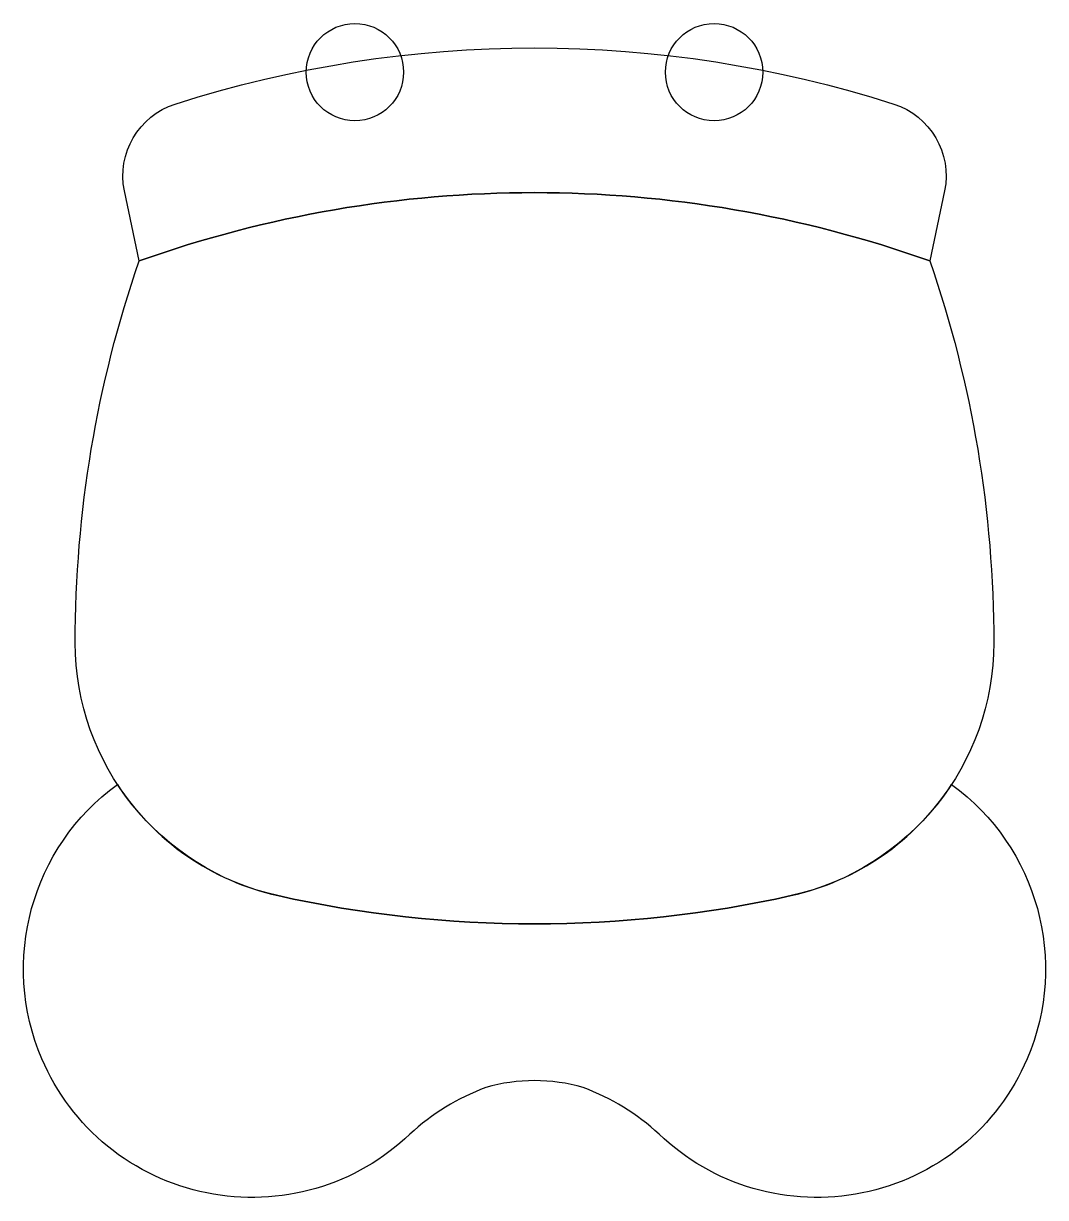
# Model space of a CAD drawing. Header units: millimetres. Extents: x -210 to 210, y -241 to 241.
import ezdxf

# ---------------------------------------------------------------- set-up
doc = ezdxf.new("R2010")
doc.units = ezdxf.units.MM
doc.header["$LTSCALE"] = 0.001

msp = doc.modelspace()

# ---------------------------------------------------------------- linework, layer by layer
for points in [[(-73.8, 201.23, -1), (-73.8, 241.23, -1), (-73.8, 201.23)], [(73.8, 201.23, -1), (73.8, 241.23, -1), (73.8, 201.23)], [(-162.5, 143.63), (-168.5, 172.43, -0.382394), (-147.6, 208.13, -0.156233), (147.6, 208.13, -0.382394), (168.5, 172.43), (162.5, 143.63, 0.172928), (-162.5, 143.63)], [(-162.5, 143.63, -0.172928), (162.5, 143.63, -0.082745), (188.7, -13.27, -0.350939), (105.5, -117.17, -0.110337), (-105.5, -117.17, -0.350939), (-188.7, -13.27, -0.082745), (-162.5, 143.63)], [(-171.4, -71.47, 0.195443), (-105.5, -117.17, 0.110337), (105.5, -117.17, 0.195443), (171.4, -71.47, -0.349498), (202.4, -184.27, -0.121357), (175.4, -220.17, -0.121583), (134.7, -239.37, -0.121413), (89.8, -237.47, -0.120407), (51.2, -215.17, 0.098338), (20, -196.07, 0.144819), (-20, -196.07, 0.098338), (-51.2, -215.17, -0.120407), (-89.8, -237.47, -0.121413), (-134.7, -239.37, -0.121583), (-175.4, -220.17, -0.121357), (-202.4, -184.27, -0.349498), (-171.4, -71.47)]]:
    msp.add_lwpolyline(points, format="xyb")

doc.saveas('drawing.dxf')
